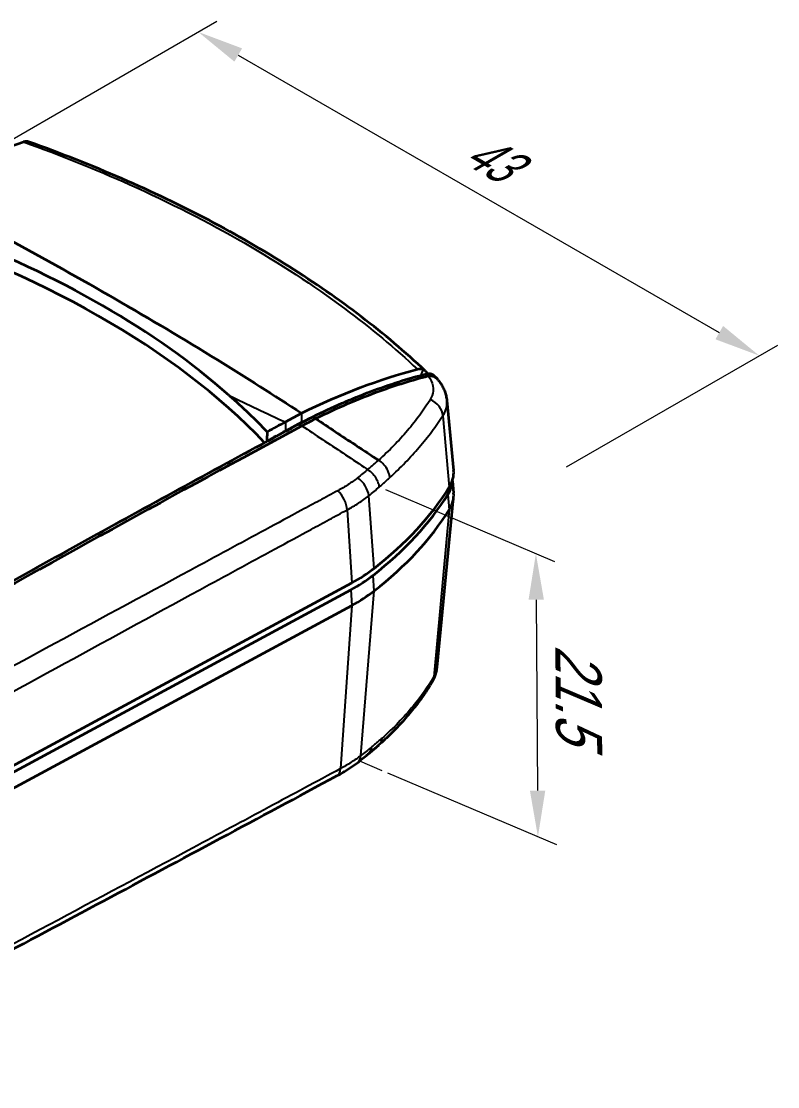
# Model space of a CAD drawing. Header units: millimetres. Extents: x 0 to 1594, y 0 to 281.
# Drawn here: x 123.4 to 164.4, y 180.1 to 237.9 of the extents above; entities that cross this region are included whole.
import ezdxf

# ---------------------------------------------------------------- set-up
doc = ezdxf.new("R2010")
doc.units = ezdxf.units.MM
doc.layers.get('Defpoints').update_dxf_attribs({"lineweight": 25})
for name, color, linetype, lineweight in [('Dimension (ISO)', 7, 'Continuous', 18), ('Visible (ISO)', 7, 'Continuous', 35), ('Visible Narrow (ISO)', 7, 'Continuous', 25)]:
    doc.layers.add(name, color=color, linetype=linetype, lineweight=lineweight)
doc.styles.add('Note Text (TK)', font='')
doc.styles.get('Note Text (TK)').set_extended_font_data('MS PGothic')
doc.dimstyles.new('Default - Method 1b (TK)', dxfattribs={"dimtxt": 2.5, "dimasz": 2.5, "dimexe": 1, "dimexo": 1.5, "dimgap": 1, "dimtad": 1, "dimtoh": 1, "dimrnd": 1e-08, "dimdsep": 46, "dimtxsty": 'Note Text (TK)', "dimcen": 0.09, "dimdle": 5, "dimclrd": 100, "dimclre": 100, "dimclrt": 7, "dimadec": 1, "dimazin": 1, "dimtfac": 1, "dimtmove": 0, "dimatfit": 3, "dimfxl": 0, "dimtolj": 1, "dimlwd": -1, "dimlwe": -1, "dimarcsym": 0})

# ---------------------------------------------------------------- blocks, each defined once
blk = doc.blocks.new('*D10')
at = {"layer": 'Defpoints', "color": 0, "transparency": 16777216}
for p in [(121.06, 230.436), (163.406, 219.775), (151.466, 212.882)]:
    blk.add_point(p, dxfattribs=at)
at = {"layer": 'Dimension (ISO)', "color": 100, "transparency": 16777216}
for p, q in [((122.56, 231.302), (134, 237.907)), ((135.165, 236.08), (161.241, 221.025)), ((152.966, 213.748), (164.406, 220.353))]:
    blk.add_line(p, q, dxfattribs=at)
for points in [[(135.374, 236.441), (134.957, 235.719), (133, 237.33)], [(161.449, 221.386), (161.032, 220.664), (163.406, 219.775)]]:
    blk.add_solid(points, dxfattribs=at)
at = {"layer": 'Dimension (ISO)', "color": 7, "transparency": 16777216, "insert": (147.747, 231.148), "char_height": 2.5, "attachment_point": 4, "rotation": 330, "style": 'Note Text (TK)'}
blk.add_mtext('\\A1;{\\Q30.000;\\W0.816;\\H0.816x;43}', dxfattribs=at)
blk = doc.blocks.new('*D12')
at = {"layer": 'Defpoints', "color": 0, "transparency": 16777216}
for p in [(141.637, 213.151), (141.746, 197.802), (151.41, 193.689)]:
    blk.add_point(p, dxfattribs=at)
at = {"layer": 'Dimension (ISO)', "color": 100, "transparency": 16777216}
for p, q in [((143.141, 212.511), (152.303, 208.611)), ((151.318, 206.538), (151.392, 196.189)), ((143.251, 197.162), (152.413, 193.262))]:
    blk.add_line(p, q, dxfattribs=at)
for points in [[(151.735, 206.541), (150.902, 206.535), (151.3, 209.038)], [(151.809, 196.192), (150.975, 196.186), (151.41, 193.689)]]:
    blk.add_solid(points, dxfattribs=at)
at = {"layer": 'Dimension (ISO)', "color": 7, "transparency": 16777216, "insert": (153.581, 204.742), "char_height": 2.5, "attachment_point": 4, "rotation": 270.40876, "style": 'Note Text (TK)'}
blk.add_mtext('\\A1;{\\Q23.466;\\W0.811;\\H0.875x; \\fＭＳ Ｐゴシック|b0|i0;\\H2.5000;21.5}', dxfattribs=at)

msp = doc.modelspace()

# ---------------------------------------------------------------- linework, layer by layer
at = {"layer": 'Dimension (ISO)'}
for p, q in [((142.5175, 198.4184), (141.7463, 197.8024)), ((141.7463, 197.8024), (142.9543, 197.2882))]:
    msp.add_line(p, q, dxfattribs=at)
at = {"layer": 'Visible (ISO)'}
for p, q in [((146.4709, 217.3411), (146.8367, 213.5514)), ((137.7196, 216.18), (138.6032, 216.6538)), ((138.6067, 216.1616), (137.7238, 215.6882)), ((138.4463, 216.0547), (139.2098, 216.464)), ((146.7725, 212.9916), (146.8367, 212.3267)), ((145.9492, 202.8769), (146.8367, 212.0696)), ((109.7162, 190.3853), (141.317, 207.453)), ((109.6624, 190.0102), (141.2633, 207.0779)), ((109.7162, 189.1605), (141.317, 206.2282))]:
    msp.add_line(p, q, dxfattribs=at)
for centre, major_axis, ratio, start_param, end_param in [((90.3262, 199.3589), (-52.9782, -0.8983), 0.5883254, 3.6403518, 4.2052606), ((90.301, 200.8383), (53.0447, 0), 0.5773503, 0.5797528, 0.9910436), ((90.5095, 200.7073), (-64.4524, 1.6022), 0.5699917, 3.6953922, 3.6965565), ((142.8429, 213.4229), (4, 0), 0.5773503, 5.9365396, 6.3388646), ((118.3894, 218.5228), (30, 0), 0.5773503, 5.6477295, 5.9365396), ((142.8429, 213.0146), (3.9213, 0), 0.5773503, 5.9365396, 6.2609279), ((118.3894, 218.1146), (29.9213, 0), 0.5773503, 5.6477295, 5.9365396), ((142.8429, 212.1981), (4, 0), 0.5773503, 5.9365396, 6.3388646), ((118.3894, 217.2981), (30, 0), 0.5773503, 5.6477295, 5.9365396), ((134.4855, 211.6692), (10, 0), 0.5773503, 5.4644661, 5.6477295), ((134.4855, 211.2609), (-9.9213, 0), 0.5773503, 2.3228735, 2.5061369), ((134.4855, 210.4444), (-10, 0), 0.5773503, 2.3228735, 2.5061369), ((118.6898, 205.9227), (-28.7785, -2.1213), 0.5384214, 2.4521612, 2.4849343)]:
    msp.add_ellipse(centre, major_axis=major_axis, ratio=ratio, start_param=start_param, end_param=end_param, dxfattribs=at)
for points in [[(117.6942, 228.7256), (119.6621, 229.8649), (121.6174, 230.751), (123.5277, 231.3686)], [(138.6032, 216.6538), (140.7223, 217.7059), (142.8277, 218.5052), (144.8846, 219.0382)], [(145.4495, 218.6778), (145.4543, 218.679), (145.4595, 218.6798), (145.4654, 218.6799)], [(145.6994, 218.7566), (145.725, 218.7416), (145.7486, 218.7237), (145.77, 218.703)], [(134.6782, 217.6154), (135.4044, 216.9744), (136.0887, 216.3176), (136.7298, 215.6462)], [(137.7196, 216.18), (137.3897, 216.0023), (137.0597, 215.8244), (136.7298, 215.6462)], [(138.6243, 216.1501), (138.6184, 216.1539), (138.6125, 216.1578), (138.6067, 216.1616)], [(139.0346, 216.3701), (138.8921, 216.3017), (138.7496, 216.2321), (138.6069, 216.1614)], [(139.2098, 216.464), (139.2619, 216.4297), (139.3119, 216.3967), (139.36, 216.365)], [(139.3551, 216.3617), (139.3568, 216.3628), (139.3584, 216.3639), (139.36, 216.365)], [(137.7238, 215.6882), (137.3881, 215.5074), (137.0523, 215.3263), (136.7166, 215.1451)], [(138.6184, 215.9678), (138.6217, 215.9696), (138.6249, 215.9714), (138.6281, 215.9731)], [(136.7166, 215.1451), (136.7216, 215.1398), (136.7267, 215.1345), (136.7317, 215.1292)], [(142.7744, 198.6453), (142.7734, 198.6443), (142.7723, 198.6434), (142.7712, 198.6424)], [(142.1808, 198.1438), (142.1808, 198.1437), (142.1807, 198.1437), (142.1807, 198.1436)]]:
    msp.add_open_spline(points, degree=3, dxfattribs=at)
for points, knots in [([(123.801, 231.3749), (123.7643, 231.3881), (123.7246, 231.3947), (123.6334, 231.3948), (123.5815, 231.386), (123.5277, 231.3686)], [0.080473538, 0.080473538, 0.080473538, 0.080473538, 0.101481627, 0.101481627, 0.125873557, 0.125873557, 0.125873557, 0.125873557]), ([(145.3015, 218.9569), (144.2275, 219.9626), (143.0718, 220.9399), (140.608, 222.8276), (139.2999, 223.7381), (136.5433, 225.4844), (135.0948, 226.3201), (132.0703, 227.9101), (130.4944, 228.6643), (127.229, 230.0858), (125.5396, 230.753), (123.801, 231.3749)], [0.0116774, 0.0116774, 0.0116774, 0.0116774, 0.6154928, 0.6154928, 1.2193083, 1.2193083, 1.8231237, 1.8231237, 2.4269392, 2.4269392, 3.0307546, 3.0307546, 3.0307546, 3.0307546]), ([(117.6942, 228.7256), (119.3859, 227.8622), (121.055, 226.984), (122.7025, 226.0926), (124.6532, 225.0371), (126.5737, 223.9631), (128.464, 222.8717), (130.3544, 221.7803), (132.2146, 220.6715), (134.0428, 219.5453), (135.5868, 218.5941), (137.1079, 217.6305), (138.6032, 216.6538)], [0.03477092, 0.03477092, 0.03477092, 0.03477092, 0.24778612, 0.24778612, 0.24778612, 0.5, 0.5, 0.5, 0.75221388, 0.75221388, 0.75221388, 0.96522903, 0.96522903, 0.96522903, 0.96522903]), ([(144.8846, 219.0382), (144.9805, 219.063), (145.0711, 219.0642), (145.1654, 219.0372), (145.1794, 219.0323), (145.193, 219.0266)], [0, 0, 0, 0, 0.040463262, 0.040463262, 0.0477764, 0.0477764, 0.0477764, 0.0477764]), ([(145.193, 219.0266), (145.2371, 219.0085), (145.2767, 218.9821), (145.3493, 218.9092), (145.3803, 218.8609), (145.4037, 218.8026), (145.4044, 218.8011), (145.405, 218.7995)], [0.015919233, 0.015919233, 0.015919233, 0.015919233, 0.040033559, 0.040033559, 0.067161131, 0.067161131, 0.067901815, 0.067901815, 0.067901815, 0.067901815]), ([(139.2098, 216.464), (139.732, 216.723), (140.2534, 216.9662), (141.2934, 217.4206), (141.8119, 217.6318), (142.3285, 217.8267), (142.8441, 218.0213), (143.3576, 218.1998), (144.3647, 218.5192), (144.8582, 218.6612), (145.349, 218.7876)], [-0.91006374, -0.91006374, -0.91006374, -0.91006374, -0.69608525, -0.69608525, -0.48210675, -0.48210675, -0.48210675, -0.26854686, -0.26854686, -0.06129158, -0.06129158, -0.06129158, -0.06129158]), ([(139.36, 216.365), (140.5324, 216.9458), (141.7007, 217.4468), (143.7302, 218.1839), (144.594, 218.455), (145.4495, 218.6778)], [-0.96604969, -0.96604969, -0.96604969, -0.96604969, -0.48558147, -0.48558147, -0.12296718, -0.12296718, -0.12296718, -0.12296718]), ([(145.349, 218.7876), (145.3564, 218.7895), (145.3639, 218.7913), (145.3787, 218.7946), (145.386, 218.7961), (145.3934, 218.7975)], [-0.0612915779, -0.0612915779, -0.0612915779, -0.0612915779, -0.0581392753, -0.0581392753, -0.0549869726, -0.0549869726, -0.0549869726, -0.0549869726]), ([(145.3934, 218.7975), (145.4168, 218.8019), (145.4398, 218.8048), (145.4847, 218.8079), (145.5066, 218.8079), (145.5279, 218.8065)], [-0.126065837, -0.126065837, -0.126065837, -0.126065837, -0.11585761, -0.11585761, -0.105642344, -0.105642344, -0.105642344, -0.105642344]), ([(146.0056, 218.4535), (145.9471, 218.5277), (145.8699, 218.5859), (145.6851, 218.6641), (145.5788, 218.6828), (145.4654, 218.6799)], [-0.077597775, -0.077597775, -0.077597775, -0.077597775, -0.039066776, -0.039066776, 0, 0, 0, 0]), ([(145.5279, 218.8065), (145.5387, 218.8058), (145.5494, 218.8048), (145.5599, 218.8033), (145.6065, 218.7969), (145.6494, 218.7833), (145.6918, 218.7608), (145.6956, 218.7587), (145.6994, 218.7566)], [-0.105642344, -0.105642344, -0.105642344, -0.105642344, -0.100437434, -0.100437434, -0.100437434, -0.07736927, -0.07736927, -0.07508138, -0.07508138, -0.07508138, -0.07508138]), ([(145.9936, 218.4681), (145.9819, 218.482), (145.9701, 218.4957), (145.9462, 218.5228), (145.9341, 218.5362), (145.9096, 218.5628), (145.8973, 218.576), (145.8723, 218.602), (145.8598, 218.6149), (145.8344, 218.6405), (145.8216, 218.6531), (145.8086, 218.6656)], [0.010502047, 0.010502047, 0.010502047, 0.010502047, 0.015540478, 0.015540478, 0.020578908, 0.020578908, 0.025617338, 0.025617338, 0.030655768, 0.030655768, 0.035694198, 0.035694198, 0.035694198, 0.035694198]), ([(146.0056, 218.4535), (146.054, 218.392), (146.0999, 218.3279), (146.1858, 218.1944), (146.2256, 218.125), (146.2979, 217.9813), (146.3305, 217.9066), (146.3871, 217.7522), (146.4111, 217.6724), (146.4489, 217.5091), (146.4627, 217.4255), (146.4709, 217.3411)], [-0.20822952, -0.20822952, -0.20822952, -0.20822952, -0.18772354, -0.18772354, -0.16721755, -0.16721755, -0.14671156, -0.14671156, -0.12620558, -0.12620558, -0.10569959, -0.10569959, -0.10569959, -0.10569959]), ([(138.6281, 215.9731), (138.7538, 216.0403), (138.8795, 216.1075), (139.1218, 216.237), (139.2385, 216.2994), (139.3551, 216.3617)], [-0.10501603, -0.10501603, -0.10501603, -0.10501603, -0.053656848, -0.053656848, -0.005996759, -0.005996759, -0.005996759, -0.005996759]), ([(139.3551, 216.3617), (140.0764, 215.8857), (140.7981, 215.4094), (141.9789, 214.6299), (142.401, 214.3512), (142.7724, 214.1059)], [0.00731469, 0.00731469, 0.00731469, 0.00731469, 0.27663551, 0.27663551, 0.44829329, 0.44829329, 0.44829329, 0.44829329]), ([(97.41, 192.8842), (100.8024, 194.8879), (104.1958, 196.8702), (111.0128, 200.8086), (114.4366, 202.7643), (117.8609, 204.6981), (121.2912, 206.6352), (124.7218, 208.5502), (131.5603, 212.3228), (134.968, 214.1808), (138.3994, 216.0294), (138.4229, 216.0421), (138.4463, 216.0547)], [-5.6545448, -5.6545448, -5.6545448, -5.6545448, -4.2639783, -4.2639783, -2.8615572, -2.8615572, -2.8615572, -1.4567218, -1.4567218, -0.0614944, -0.0614944, -0.0518864, -0.0518864, -0.0518864, -0.0518864]), ([(97.6149, 192.839), (98.4817, 193.3501), (99.3451, 193.8576), (100.594, 194.5901), (100.9765, 194.8142), (102.8987, 195.9393), (104.4266, 196.8295), (106.3872, 197.9652), (106.8243, 198.218), (110.7566, 200.4888), (114.2542, 202.4859), (124.9297, 208.5121), (131.8732, 212.3449), (138.6184, 215.9678)], [-5.3671448, -5.3671448, -5.3671448, -5.3671448, -5.041829, -5.041829, -4.8983352, -4.8983352, -4.320595, -4.320595, -4.1536633, -4.1536633, -2.8114963, -2.8114963, -0.0572676, -0.0572676, -0.0572676, -0.0572676]), ([(136.7298, 215.6462), (136.7276, 215.5628), (136.7254, 215.4794), (136.721, 215.3124), (136.7188, 215.2287), (136.7166, 215.1451)], [-0.060084583, -0.060084583, -0.060084583, -0.060084583, -0.030081725, -0.030081725, 0, 0, 0, 0]), ([(145.6899, 202.1044), (145.7162, 202.1487), (145.7413, 202.1945), (145.7887, 202.2901), (145.8107, 202.3394), (145.8508, 202.4407), (145.8688, 202.4927), (145.9003, 202.5991), (145.9138, 202.6535), (145.9355, 202.7641), (145.9438, 202.8202), (145.9492, 202.8769)], [-0.155232865, -0.155232865, -0.155232865, -0.155232865, -0.142982277, -0.142982277, -0.13073169, -0.13073169, -0.118481103, -0.118481103, -0.106230515, -0.106230515, -0.093979928, -0.093979928, -0.093979928, -0.093979928]), ([(145.6899, 202.1044), (145.5358, 201.8454), (145.3737, 201.595), (145.0331, 201.1058), (144.8546, 200.867), (144.4814, 200.3989), (144.2867, 200.1696), (143.8814, 199.7197), (143.6709, 199.499), (143.2342, 199.0659), (143.0081, 198.8536), (142.7744, 198.6453)], [0, 0, 0, 0, 0.12360098, 0.12360098, 0.24720196, 0.24720196, 0.37080294, 0.37080294, 0.49440391, 0.49440391, 0.61800489, 0.61800489, 0.61800489, 0.61800489]), ([(142.7712, 198.6424), (142.7329, 198.6089), (142.6944, 198.5754), (142.617, 198.5086), (142.578, 198.4752), (142.4997, 198.4086), (142.4604, 198.3753), (142.3812, 198.309), (142.3414, 198.2758), (142.2615, 198.2097), (142.2213, 198.1767), (142.1808, 198.1438)], [0.00057109, 0.00057109, 0.00057109, 0.00057109, 0.02104741, 0.02104741, 0.04152373, 0.04152373, 0.06200004, 0.06200004, 0.08247636, 0.08247636, 0.10295268, 0.10295268, 0.10295268, 0.10295268]), ([(140.5071, 196.9854), (140.5876, 197.0292), (140.667, 197.0739), (140.8233, 197.1649), (140.9003, 197.2112), (141.0517, 197.3054), (141.1261, 197.3533), (141.2724, 197.4507), (141.3443, 197.5001), (141.4854, 197.6006), (141.5551, 197.6521), (141.622, 197.7032)], [-0.14864842, -0.14864842, -0.14864842, -0.14864842, -0.11891874, -0.11891874, -0.08918905, -0.08918905, -0.05945937, -0.05945937, -0.02972968, -0.02972968, 0, 0, 0, 0]), ([(140.5071, 196.9854), (138.3597, 195.815), (136.2888, 194.7151), (132.0754, 192.4548), (129.9689, 191.327), (125.7562, 189.0758), (123.65, 187.9525), (119.4379, 185.7105), (117.3321, 184.5918), (113.1207, 182.3591), (111.0271, 181.2461), (108.9081, 180.1329)], [0, 0, 0, 0, 0.8654771, 0.8654771, 1.7309543, 1.7309543, 2.5964314, 2.5964314, 3.4619085, 3.4619085, 4.3273857, 4.3273857, 4.3273857, 4.3273857])]:
    msp.add_open_spline(points, degree=3, knots=knots, dxfattribs=at)
at = {"layer": 'Visible Narrow (ISO)'}
for p, q in [((146.2596, 216.5202), (146.605, 212.6383)), ((142.7724, 214.1059), (142.7725, 214.1058)), ((142.5335, 208.2423), (142.238, 212.1774)), ((146.531, 212.2455), (146.605, 211.4135)), ((141.0665, 211.4128), (141.317, 207.453)), ((146.605, 211.4135), (145.768, 202.356)), ((142.5335, 207.0176), (142.4701, 207.8611)), ((141.2633, 207.0779), (141.317, 206.2282)), ((141.8175, 198.0923), (142.5335, 207.0176)), ((141.317, 206.2282), (140.7096, 197.379))]:
    msp.add_line(p, q, dxfattribs=at)
for centre, major_axis, ratio, start_param, end_param in [((145.1128, 217.9474), (0.6958, 0.7182), 0.7075326, 0, 0.4373694), ((145.322, 216.6517), (-0.8353, 0.5499), 0.7834497, 3.6859723, 4.9160388), ((141.4357, 212.455), (-0.6241, 0.7813), 0.6513728, 3.912021, 5.1440072), ((140.3854, 211.769), (-0.4721, 0.8815), 0.5598084, 4.0236278, 5.2598444), ((144.8304, 202.6156), (0.8595, -0.5112), 0.742307, 0, 0.3523603), ((141.0151, 198.498), (0.6069, -0.7948), 0.6665436, 0, 0.627756), ((140.0286, 197.8634), (0.4785, -0.8781), 0.5548242, 0, 0.7208652)]:
    msp.add_ellipse(centre, major_axis=major_axis, ratio=ratio, start_param=start_param, end_param=end_param, dxfattribs=at)
for points, knots in [([(123.5277, 231.3686), (125.5129, 230.6556), (127.4328, 229.8844), (131.4528, 228.0814), (133.5226, 227.0277), (135.468, 225.9045), (137.4134, 224.7813), (139.2345, 223.5886), (142.3412, 221.2771), (143.666, 220.1749), (144.8846, 219.0382)], [-3.0387984, -3.0387984, -3.0387984, -3.0387984, -2.3422571, -2.3422571, -1.5194284, -1.5194284, -1.5194284, -0.6965996, -0.6965996, -0.0000583, -0.0000583, -0.0000583, -0.0000583]), ([(145.349, 218.7876), (145.3548, 218.7818), (145.3605, 218.776), (145.3805, 218.7554), (145.3944, 218.7406), (145.4078, 218.7258), (145.4212, 218.711), (145.4341, 218.6961), (145.4475, 218.6801), (145.4485, 218.6789), (145.4495, 218.6778)], [-0.030279901, -0.030279901, -0.030279901, -0.030279901, -0.026770649, -0.026770649, -0.017847099, -0.017847099, -0.017847099, -0.00892355, -0.00892355, -0.008234673, -0.008234673, -0.008234673, -0.008234673]), ([(145.4654, 218.6799), (145.5296, 218.5945), (145.5831, 218.5066), (145.7113, 218.2326), (145.7471, 218.0389), (145.7133, 217.6975), (145.6579, 217.5402), (145.5749, 217.4038)], [-0.2101405, -0.2101405, -0.2101405, -0.2101405, -0.16649455, -0.16649455, -0.07557961, -0.07557961, 0, 0, 0, 0]), ([(145.5749, 217.4038), (145.4013, 217.1185), (145.2101, 216.8342), (144.7976, 216.2704), (144.5762, 215.9908), (144.3408, 215.7145), (144.1054, 215.4381), (143.8559, 215.1649), (143.3325, 214.6284), (143.0588, 214.365), (142.7725, 214.1058)], [-0.63220589, -0.63220589, -0.63220589, -0.63220589, -0.47415442, -0.47415442, -0.31610295, -0.31610295, -0.31610295, -0.15805147, -0.15805147, -0.00138132, -0.00138132, -0.00138132, -0.00138132]), ([(146.2596, 216.5202), (146.378, 216.7027), (146.4495, 216.9001), (146.4784, 217.1795), (146.4784, 217.2602), (146.4705, 217.3411)], [0, 0, 0, 0, 0.07557961, 0.07557961, 0.10569959, 0.10569959, 0.10569959, 0.10569959]), ([(143.3865, 213.1675), (143.6757, 213.4337), (143.9525, 213.7036), (144.4836, 214.253), (144.7377, 214.5325), (144.9783, 214.8143), (145.2189, 215.0962), (145.4462, 215.3804), (145.8734, 215.9507), (146.0733, 216.2368), (146.2596, 216.5202)], [0.00175575, 0.00175575, 0.00175575, 0.00175575, 0.15805147, 0.15805147, 0.31610295, 0.31610295, 0.31610295, 0.47415442, 0.47415442, 0.63220589, 0.63220589, 0.63220589, 0.63220589]), ([(138.6184, 215.9678), (139.3563, 215.4788), (140.0943, 214.9896), (141.2189, 214.2438), (141.6059, 213.9872), (142.0607, 213.6856), (142.1267, 213.6418), (142.1906, 213.5994)], [-0.19983899, -0.19983899, -0.19983899, -0.19983899, -0.11208293, -0.11208293, -0.06605285, -0.06605285, -0.05797818, -0.05797818, -0.05797818, -0.05797818]), ([(142.7724, 214.1059), (142.7257, 214.0636), (142.6786, 214.0215), (142.5832, 213.9368), (142.5348, 213.8942), (142.4862, 213.8519), (142.4375, 213.8095), (142.3885, 213.7672), (142.29, 213.6831), (142.2404, 213.6412), (142.1906, 213.5994)], [-0.10327589, -0.10327589, -0.10327589, -0.10327589, -0.07774569, -0.07774569, -0.05183046, -0.05183046, -0.05183046, -0.02591523, -0.02591523, -0.00002391, -0.00002391, -0.00002391, -0.00002391]), ([(143.3865, 213.1675), (143.3863, 213.1691), (143.3862, 213.1706), (143.3805, 213.2317), (143.3686, 213.2928), (143.3323, 213.4164), (143.3081, 213.4784), (143.2236, 213.6514), (143.1509, 213.7588), (142.9775, 213.953), (142.8784, 214.0379), (142.7725, 214.1058)], [-0.00056272, -0.00056272, -0.00056272, -0.00056272, 0, 0, 0.02140477, 0.02140477, 0.04280918, 0.04280918, 0.08187417, 0.08187417, 0.1209385, 0.1209385, 0.1209385, 0.1209385]), ([(142.1906, 213.5994), (142.1029, 213.5259), (142.0143, 213.4529), (141.8298, 213.3034), (141.7338, 213.227), (141.6368, 213.1511)], [-0.093746162, -0.093746162, -0.093746162, -0.093746162, -0.048235136, -0.048235136, 0, 0, 0, 0]), ([(142.1906, 213.5994), (142.2718, 213.5454), (142.3497, 213.4804), (142.4916, 213.3346), (142.5556, 213.2539), (142.6638, 213.084), (142.708, 212.995), (142.7724, 212.8168), (142.7927, 212.7277), (142.8, 212.6427)], [0, 0, 0, 0, 0.25, 0.25, 0.5, 0.5, 0.75, 0.75, 1, 1, 1, 1]), ([(141.6368, 213.1511), (141.4777, 213.0266), (141.3048, 212.9034), (140.9458, 212.6706), (140.7574, 212.5592), (140.5611, 212.4535)], [-0.15821636, -0.15821636, -0.15821636, -0.15821636, -0.07910818, -0.07910818, 0, 0, 0, 0]), ([(142.238, 212.1774), (142.3366, 212.2562), (142.4341, 212.3355), (142.6214, 212.4906), (142.7112, 212.5664), (142.8, 212.6427)], [0, 0, 0, 0, 0.048235136, 0.048235136, 0.09372387, 0.09372387, 0.09372387, 0.09372387]), ([(142.8, 212.6427), (142.8505, 212.6861), (142.9007, 212.7296), (143.0005, 212.8171), (143.0501, 212.861), (143.0993, 212.9051), (143.1486, 212.9491), (143.1975, 212.9934), (143.2932, 213.0809), (143.34, 213.1241), (143.3865, 213.1675)], [0.0000462, 0.0000462, 0.0000462, 0.0000462, 0.02591523, 0.02591523, 0.05183046, 0.05183046, 0.05183046, 0.07774569, 0.07774569, 0.10290132, 0.10290132, 0.10290132, 0.10290132]), ([(140.5611, 212.4535), (140.2293, 212.2749), (139.9066, 212.0997), (139.255, 211.7476), (138.9291, 211.5715), (137.9507, 211.0428), (137.2981, 210.6902), (135.2861, 209.6028), (133.9263, 208.8678), (129.9545, 206.7208), (127.3414, 205.3078), (122.0851, 202.4645), (119.4419, 201.0342), (115.4746, 198.886), (114.1518, 198.1696), (112.1669, 197.0941), (111.5052, 196.7354), (110.1815, 196.0179), (109.5235, 195.662), (108.8558, 195.2991)], [-4.3273291, -4.3273291, -4.3273291, -4.3273291, -4.1936085, -4.1936085, -4.0598879, -4.0598879, -3.7921176, -3.7921176, -3.2344481, -3.2344481, -2.1636645, -2.1636645, -1.0818323, -1.0818323, -0.5409161, -0.5409161, -0.2704581, -0.2704581, 0, 0, 0, 0]), ([(141.0665, 211.4128), (141.2813, 211.5279), (141.4871, 211.6497), (141.8781, 211.9048), (142.0636, 212.0384), (142.238, 212.1774)], [0, 0, 0, 0, 0.07910818, 0.07910818, 0.15821636, 0.15821636, 0.15821636, 0.15821636]), ([(109.4763, 194.1764), (110.1341, 194.5399), (110.7922, 194.9003), (112.1081, 195.6234), (112.7661, 195.9847), (114.74, 197.0682), (116.056, 197.7899), (120.0043, 199.9526), (122.6366, 201.3916), (127.8748, 204.2494), (130.4806, 205.6683), (134.4438, 207.8223), (135.8011, 208.5592), (137.8101, 209.649), (138.4618, 210.0023), (139.4391, 210.5318), (139.7645, 210.7082), (140.4155, 211.0608), (140.7409, 211.2384), (141.0665, 211.4128)], [0, 0, 0, 0, 0.2704581, 0.2704581, 0.5409161, 0.5409161, 1.0818323, 1.0818323, 2.1636645, 2.1636645, 3.2344481, 3.2344481, 3.7921176, 3.7921176, 4.0598879, 4.0598879, 4.1936085, 4.1936085, 4.3273291, 4.3273291, 4.3273291, 4.3273291]), ([(145.768, 202.356), (145.4357, 201.7982), (145.0595, 201.2729), (144.1381, 200.1566), (143.5742, 199.5755), (142.952, 199.0204)], [0, 0, 0, 0, 0.28121096, 0.28121096, 0.61769199, 0.61769199, 0.61769199, 0.61769199]), ([(142.952, 199.0204), (142.9058, 198.9799), (142.8593, 198.9395), (142.7639, 198.8573), (142.7151, 198.8156), (142.6659, 198.774), (142.6172, 198.7329), (142.5683, 198.6919), (142.4698, 198.6101), (142.4203, 198.5694), (142.3705, 198.5287)], [0.00088776, 0.00088776, 0.00088776, 0.00088776, 0.02590503, 0.02590503, 0.05181007, 0.05181007, 0.05181007, 0.07740016, 0.07740016, 0.10293654, 0.10293654, 0.10293654, 0.10293654]), ([(142.952, 199.0204), (142.9518, 199.0189), (142.9517, 199.0174), (142.9458, 198.9591), (142.9336, 198.9053), (142.8969, 198.8057), (142.8725, 198.7601), (142.8221, 198.6924), (142.7994, 198.6675), (142.7744, 198.6453)], [-0.121509565, -0.121509565, -0.121509565, -0.121509565, -0.120946757, -0.120946757, -0.099537875, -0.099537875, -0.078129518, -0.078129518, -0.06373751, -0.06373751, -0.06373751, -0.06373751]), ([(142.3705, 198.5287), (142.2805, 198.4554), (142.1895, 198.3824), (142.0051, 198.2369), (141.9118, 198.1645), (141.8175, 198.0923)], [0.000053692, 0.000053692, 0.000053692, 0.000053692, 0.046140482, 0.046140482, 0.092280964, 0.092280964, 0.092280964, 0.092280964]), ([(142.3705, 198.5287), (142.3628, 198.4474), (142.3422, 198.3723), (142.2776, 198.2423), (142.2341, 198.1871), (142.1808, 198.1438)], [0, 0, 0, 0, 0.25, 0.25, 0.49601831, 0.49601831, 0.49601831, 0.49601831]), ([(141.8175, 198.0923), (141.6485, 197.963), (141.4684, 197.8368), (141.0978, 197.5991), (140.9078, 197.4869), (140.7096, 197.379)], [0, 0, 0, 0, 0.07617526, 0.07617526, 0.14864842, 0.14864842, 0.14864842, 0.14864842]), ([(140.7096, 197.379), (140.0622, 197.0262), (139.4153, 196.6814), (138.12, 195.9847), (137.4719, 195.6363), (135.4472, 194.5486), (134.0707, 193.81), (130.1005, 191.6823), (127.5069, 190.2958), (122.2815, 187.5089), (119.6496, 186.1087), (115.7022, 184.0138), (114.3864, 183.3164), (111.7551, 181.9235), (110.4393, 181.2248), (109.1241, 180.5338)], [0, 0, 0, 0, 0.2658904, 0.2658904, 0.5321804, 0.5321804, 1.0978138, 1.0978138, 2.1636928, 2.1636928, 3.2455392, 3.2455392, 3.7864625, 3.7864625, 4.3273857, 4.3273857, 4.3273857, 4.3273857])]:
    msp.add_open_spline(points, degree=3, knots=knots, dxfattribs=at)
for points in [[(145.193, 219.0266), (145.1468, 218.9211), (145.1007, 218.8155), (145.0547, 218.71)], [(134.6782, 217.6154), (135.6788, 217.1277), (136.6927, 216.649), (137.7196, 216.18)], [(138.6067, 216.1616), (138.6055, 216.3257), (138.6044, 216.4897), (138.6032, 216.6538)], [(137.7196, 216.18), (137.721, 216.0161), (137.7224, 215.8522), (137.7238, 215.6882)], [(137.747, 215.6777), (137.7392, 215.6812), (137.7315, 215.6847), (137.7238, 215.6882)], [(138.6281, 215.9731), (138.5699, 215.9992), (138.5093, 216.0264), (138.4463, 216.0547)], [(145.9492, 202.8769), (145.9324, 202.7027), (145.8707, 202.5259), (145.768, 202.356)]]:
    msp.add_open_spline(points, degree=3, dxfattribs=at)

# ---------------------------------------------------------------- dimensions: what is measured, and where the dimension line sits
at = {"layer": 'Dimension (ISO)', "color": 100, "true_color": 0x00ff3f}
for base, p1, p2, angle, text, override, picture, middle in [((163.4057, 219.7752), (121.0602, 230.4363), (151.4658, 212.8816), 150, '{\\Q30.000;\\W0.816;\\H0.816x;<>}', {"dimgap": 1, "dimtoh": 0, "dimdec": 2, "dimlfac": 1.224745, "dimtol": 0, "dimlim": 0, "dimtp": 0, "dimtm": 0, "dimtdec": 2, "dimtofl": 0, "dimatfit": 1}, '*D10', (148.2029, 228.5525)), ((151.4099, 193.689), (141.6368, 213.1511), (141.7463, 197.8024), 90.408762, '{\\Q23.466;\\W0.811;\\H0.875x; \\fＭＳ Ｐゴシック|b0|i0;\\H2.5000;21.5}', {"dimgap": 1, "dimtoh": 0, "dimdec": 2, "dimlfac": 1.232525, "dimtol": 0, "dimlim": 0, "dimtp": 0, "dimtm": 0, "dimtdec": 2, "dimtofl": 0, "dimatfit": 1}, '*D12', (151.3552, 201.3633))]:
    dim = msp.add_linear_dim(base=base, p1=p1, p2=p2, angle=angle, text=text, dimstyle='Default - Method 1b (TK)', override=override, dxfattribs=at)
    dim.commit()
    dim.dimension.update_dxf_attribs({"geometry": picture, "text_midpoint": middle, "dimtype": 160})

doc.saveas('drawing.dxf')
